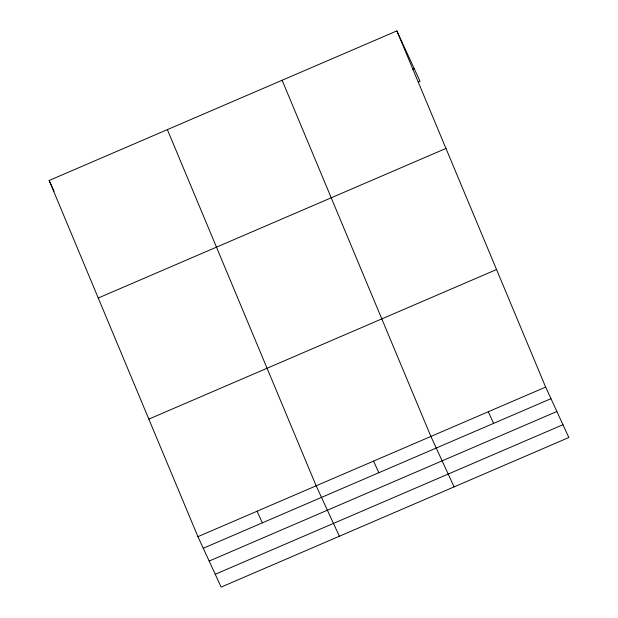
<?xml version="1.0" encoding="UTF-8"?>
<svg xmlns="http://www.w3.org/2000/svg" width="618" height="618" viewBox="0 0 618 618"><rect width="100%" height="100%" fill="white"/><g stroke="black" fill="none" stroke-linecap="round" stroke-linejoin="round"><path stroke-width="0.93" d="M396.864 30.9L545.648 387.077L568.846 437.521L221.136 587.1L197.93 536.656L49.154 180.479L396.864 30.9L420.07 81.344L418.301 82.109M412.407 69.286L414.176 68.528M98.247 298.015L445.964 148.436M148.83 419.112L496.548 269.541M197.93 536.656L545.648 387.077M203.268 548.251L550.978 398.68M209.162 561.074L556.88 411.495M215.234 574.276L562.952 424.705M488.274 411.758L493.612 423.353M454.106 486.884L430.9 436.439L282.117 80.263M373.527 461.121L378.865 472.716M339.359 536.246L316.153 485.794L167.378 129.618M257.042 511.225L262.38 522.828M49.154 180.479L54.106 191.248"/></g></svg>
